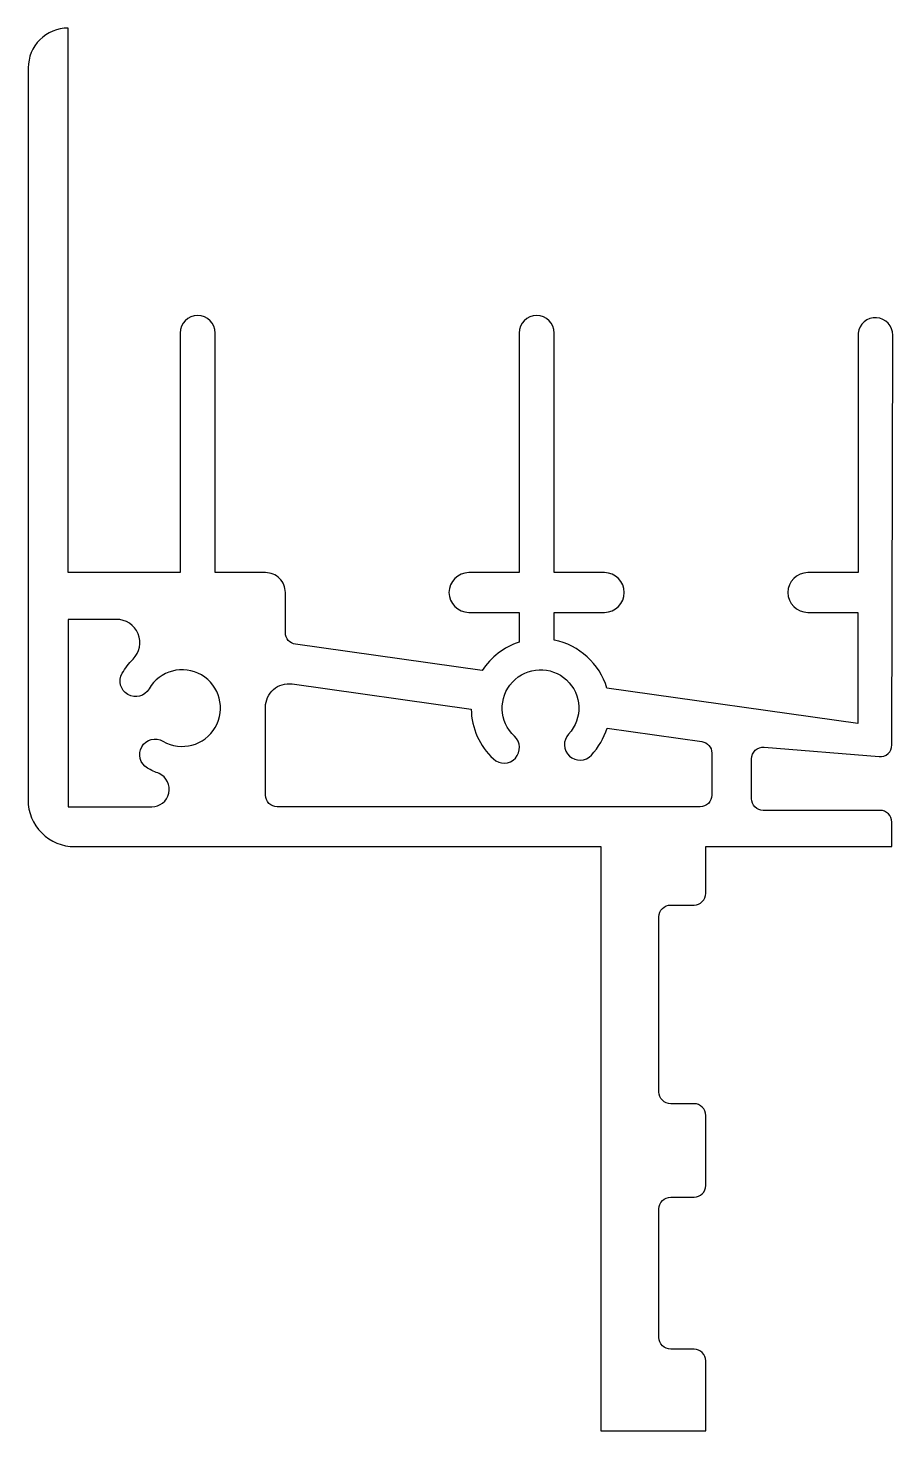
# Model space of a CAD drawing. Extents: x 1227.6 to 1264.6, y 168.5 to 228.5.
import ezdxf

# ---------------------------------------------------------------- set-up
doc = ezdxf.new("R2010")
doc.units = 0
doc.layers.get('0').update_dxf_attribs({"linetype": 'CONTINUOUS'})

msp = doc.modelspace()

# ---------------------------------------------------------------- linework, layer by layer
at = {"color": 7}
for points in [[(1246.411, 203.495), (1248.561, 203.495), (1248.561, 202.221, 0.17303), (1246.982, 201.005), (1238.991, 202.128, -0.373885), (1238.561, 202.623), (1238.561, 204.345, 0.414214), (1237.711, 205.195), (1235.561, 205.195), (1235.561, 215.445, 1), (1234.061, 215.445), (1234.061, 205.195), (1229.261, 205.195), (1229.261, 228.495, 0.414214), (1227.561, 226.795), (1227.552, 195.473, 0.414214), (1229.552, 193.473), (1252.052, 193.473), (1252.052, 168.473), (1256.546, 168.473), (1256.546, 171.473, 0.414214), (1256.046, 171.973), (1255.046, 171.973, -0.414214), (1254.546, 172.473), (1254.546, 177.973, -0.414214), (1255.046, 178.473), (1256.046, 178.473, 0.414214), (1256.546, 178.973), (1256.546, 181.973, 0.414214), (1256.046, 182.473), (1255.046, 182.473, -0.414214), (1254.546, 182.973), (1254.546, 190.473, -0.414214), (1255.046, 190.973), (1256.046, 190.973, 0.414214), (1256.546, 191.473), (1256.546, 193.473), (1264.506, 193.473), (1264.506, 194.524, 0.414214), (1264.006, 195.024), (1259.006, 195.024, -0.414214), (1258.506, 195.524), (1258.506, 197.228, -0.438334), (1259.047, 197.726), (1263.969, 197.324, 0.437556), (1264.509, 197.821), (1264.555, 215.353, 0.939983), (1263.061, 215.445), (1263.061, 205.195), (1260.911, 205.195, 1), (1260.911, 203.495), (1263.055, 203.495), (1263.055, 198.746), (1252.317, 200.255, 0.276771), (1250.061, 202.308), (1250.061, 203.495), (1252.211, 203.495, 1), (1252.211, 205.195), (1250.061, 205.195), (1250.061, 215.445, 1), (1248.561, 215.445), (1248.561, 205.195), (1246.411, 205.195, 1), (1246.411, 203.495)], [(1238.85, 200.431), (1246.511, 199.354, 0.204975), (1247.462, 197.223, 1), (1248.364, 198.198, -2.414198), (1250.679, 198.287, 1), (1251.654, 197.385, 0.109442), (1252.323, 198.537), (1256.376, 197.968, -0.373885), (1256.806, 197.473), (1256.806, 195.674, -0.414214), (1256.306, 195.174), (1238.211, 195.174, -0.414214), (1237.711, 195.674), (1237.711, 199.441, -0.455726), (1238.85, 200.431)]]:
    msp.add_lwpolyline(points, format="xyb", dxfattribs=at)
msp.add_lwpolyline([(1229.261, 203.195), (1229.261, 195.174), (1232.842, 195.174, 0.798695), (1233.165, 196.6, -0.047338), (1232.656, 196.835, -0.99999), (1233.323, 197.983, 2.414213), (1232.73, 200.223, -0.999992), (1231.581, 200.89, -0.064057), (1232.042, 201.49, 0.666998), (1231.332, 203.195)], format="xyb", close=True, dxfattribs=at)

doc.saveas('drawing.dxf')
